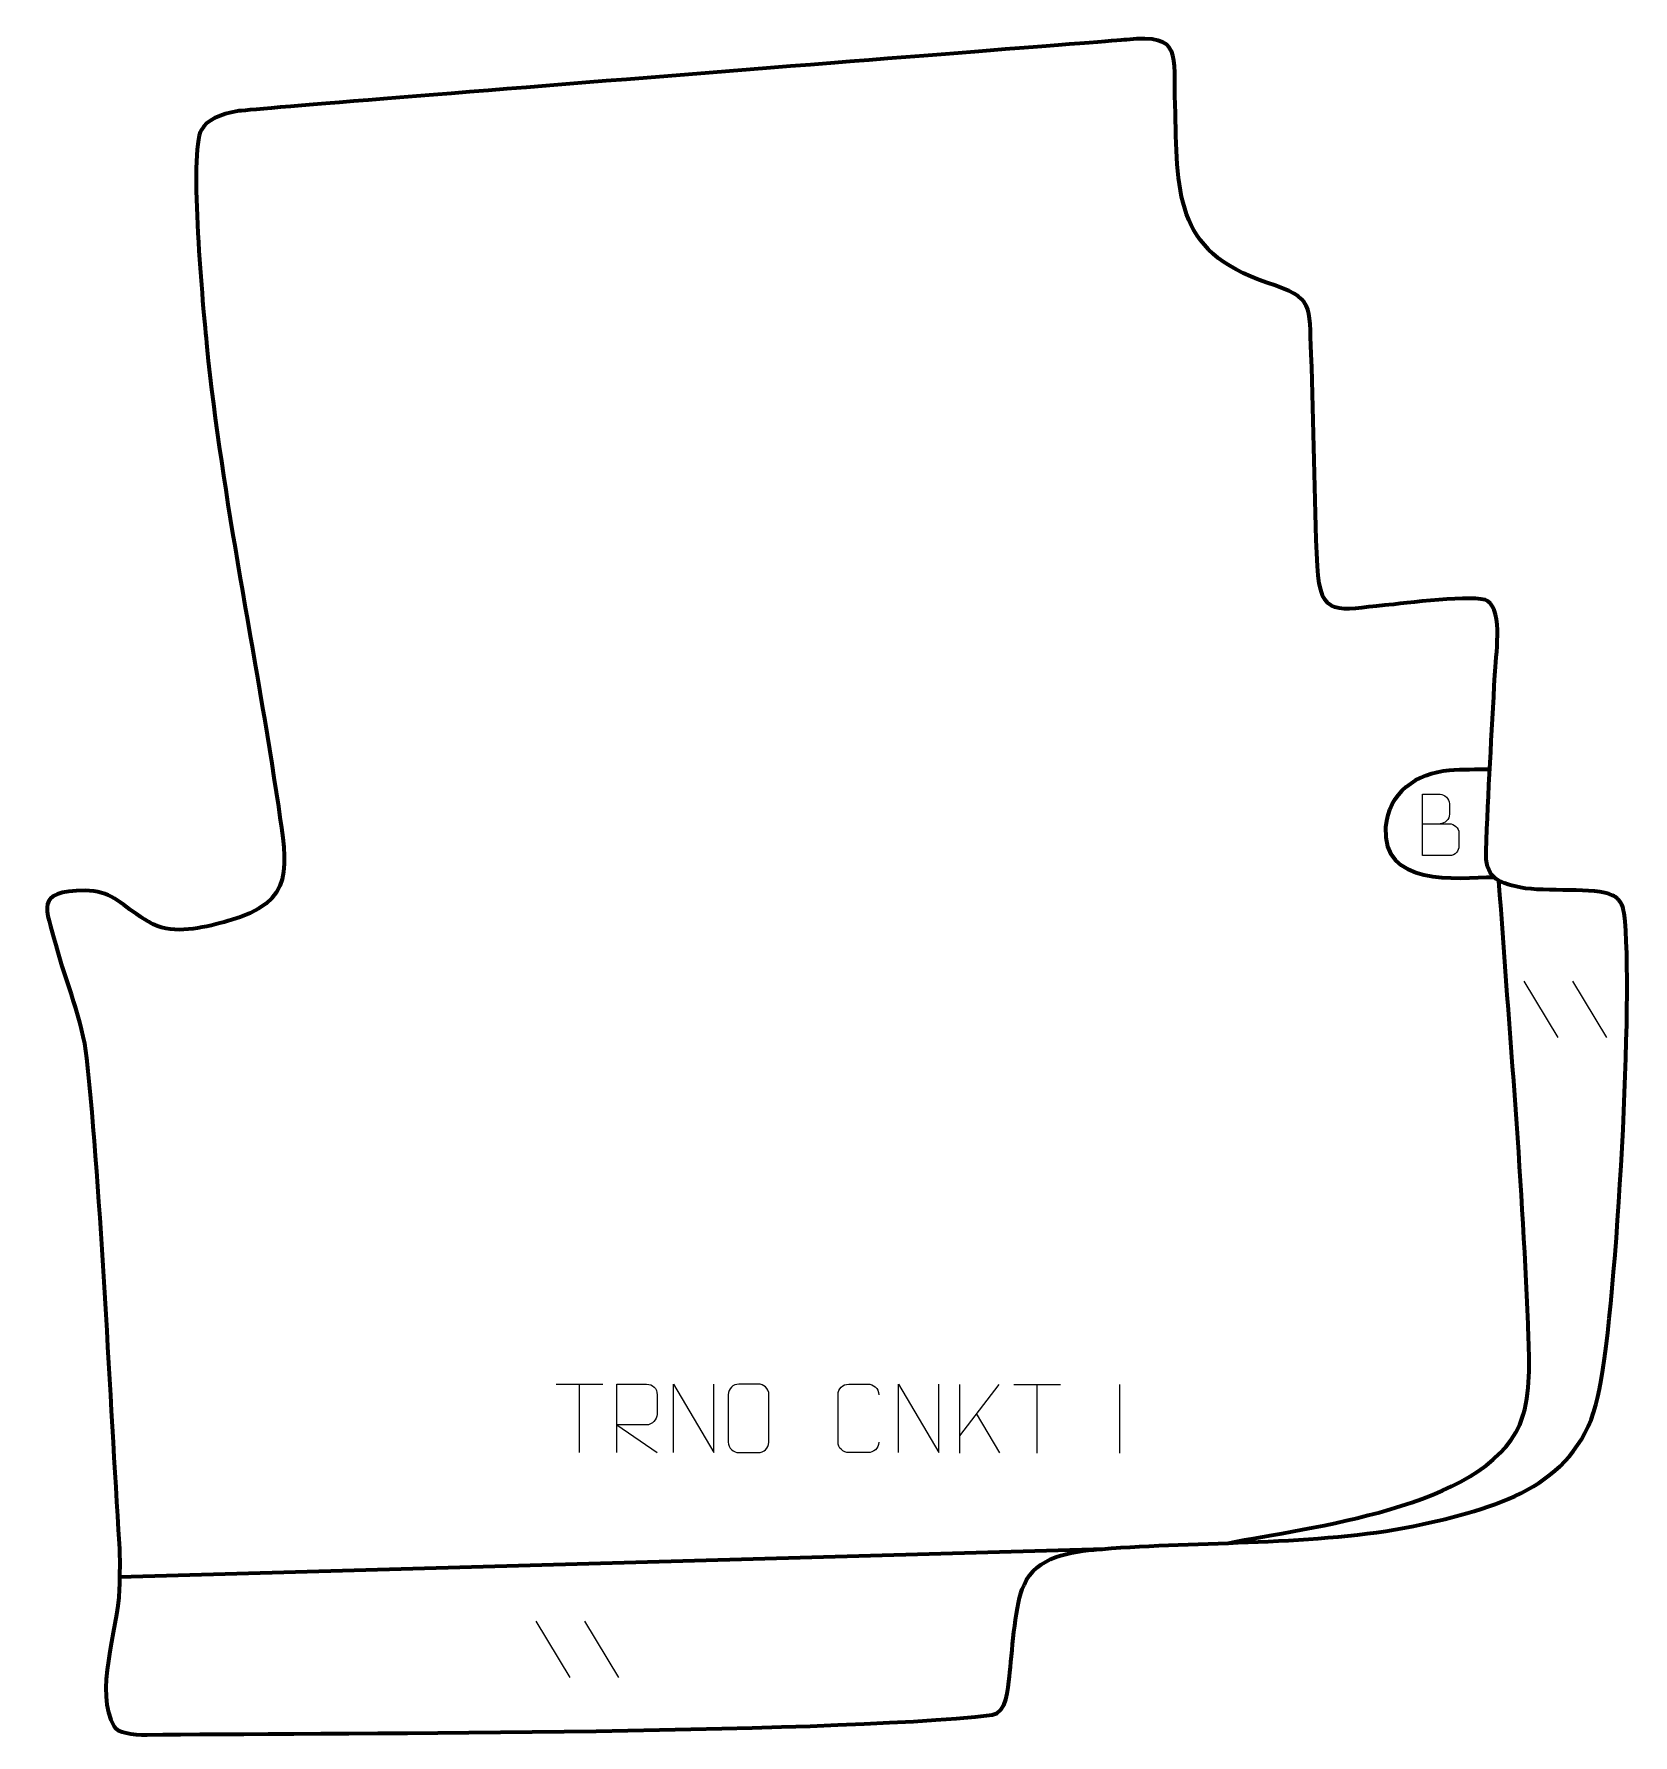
# Model space of a CAD drawing. Header units: millimetres. Extents: x -225 to 1509, y 102 to 722.
# Drawn here: x 927 to 1509, y 102 to 722 of the extents above; entities outside this region: 2.
import ezdxf

# ---------------------------------------------------------------- set-up
doc = ezdxf.new("R2010")
doc.units = ezdxf.units.MM
doc.header["$MEASUREMENT"] = 0
doc.layers.add('layer 2', color=7, linetype='Continuous')
doc.layers.add('layer 3', color=7, linetype='Continuous')

msp = doc.modelspace()

# ---------------------------------------------------------------- linework, layer by layer
at = {"layer": 'layer 2', "color": 250, "lineweight": 9}
for points, knots in [([(-224.7134, 569.2243), (-221.4544, 569.2247), (-218.195, 569.2247), (-214.9353, 569.2243), (-214.9353, 569.2243), (-213.166, 569.2088), (-211.4431, 567.6538), (-211.4431, 565.818), (-211.4431, 565.818), (-211.4434, 564.8072), (-211.4434, 562.0759), (-211.4431, 561.0648), (-211.4431, 561.0648), (-211.4272, 559.4007), (-212.8085, 557.5969), (-214.8879, 557.6121), (-214.8879, 557.6121), (-218.1479, 557.6124), (-221.4076, 557.6124), (-224.6669, 557.6121), (-224.6669, 557.6121), (-224.6669, 565.0625), (-224.6669, 572.5126), (-224.6669, 579.9624), (-224.6669, 579.9624), (-222.5408, 579.9624), (-220.4144, 579.9624), (-218.2879, 579.9624), (-218.2879, 579.9624), (-216.7824, 579.9782), (-214.9044, 578.267), (-214.8885, 576.5093), (-214.8885, 576.5093), (-214.8889, 574.6587), (-214.8889, 574.528), (-214.8885, 572.6771), (-214.8885, 572.6771), (-214.8731, 570.8265), (-216.534, 569.2088), (-218.3344, 569.2243)], [0, 0, 0, 0, 0.09090909, 0.09090909, 0.09090909, 0.09090909, 0.18181818, 0.18181818, 0.18181818, 0.18181818, 0.27272727, 0.27272727, 0.27272727, 0.27272727, 0.36363636, 0.36363636, 0.36363636, 0.36363636, 0.45454545, 0.45454545, 0.45454545, 0.45454545, 0.54545455, 0.54545455, 0.54545455, 0.54545455, 0.63636364, 0.63636364, 0.63636364, 0.63636364, 0.72727273, 0.72727273, 0.72727273, 0.72727273, 0.81818182, 0.81818182, 0.81818182, 0.81818182, 1, 1, 1, 1]), ([(-224.7134, 569.2243), (-221.4544, 569.2247), (-218.195, 569.2247), (-214.9353, 569.2243), (-214.9353, 569.2243), (-213.166, 569.2088), (-211.4431, 567.6538), (-211.4431, 565.818), (-211.4431, 565.818), (-211.4434, 564.8072), (-211.4434, 562.0759), (-211.4431, 561.0648), (-211.4431, 561.0648), (-211.4272, 559.4007), (-212.8085, 557.5969), (-214.8879, 557.6121), (-214.8879, 557.6121), (-218.1479, 557.6124), (-221.4076, 557.6124), (-224.6669, 557.6121), (-224.6669, 557.6121), (-224.6669, 565.0625), (-224.6669, 572.5126), (-224.6669, 579.9624), (-224.6669, 579.9624), (-222.5408, 579.9624), (-220.4144, 579.9624), (-218.2879, 579.9624), (-218.2879, 579.9624), (-216.7824, 579.9782), (-214.9044, 578.267), (-214.8885, 576.5093), (-214.8885, 576.5093), (-214.8889, 574.6587), (-214.8889, 574.528), (-214.8885, 572.6771), (-214.8885, 572.6771), (-214.8731, 570.8265), (-216.534, 569.2088), (-218.3344, 569.2243)], [0, 0, 0, 0, 0.09090909, 0.09090909, 0.09090909, 0.09090909, 0.18181818, 0.18181818, 0.18181818, 0.18181818, 0.27272727, 0.27272727, 0.27272727, 0.27272727, 0.36363636, 0.36363636, 0.36363636, 0.36363636, 0.45454545, 0.45454545, 0.45454545, 0.45454545, 0.54545455, 0.54545455, 0.54545455, 0.54545455, 0.63636364, 0.63636364, 0.63636364, 0.63636364, 0.72727273, 0.72727273, 0.72727273, 0.72727273, 0.81818182, 0.81818182, 0.81818182, 0.81818182, 1, 1, 1, 1]), ([(1432.795, 434.3674), (1436.054, 434.3678), (1439.3134, 434.3678), (1442.5731, 434.3674), (1442.5731, 434.3674), (1444.3424, 434.3519), (1446.0653, 432.7969), (1446.0653, 430.9611), (1446.0653, 430.9611), (1446.065, 429.9503), (1446.065, 427.219), (1446.0653, 426.2079), (1446.0653, 426.2079), (1446.0812, 424.5438), (1444.6999, 422.74), (1442.6205, 422.7552), (1442.6205, 422.7552), (1439.3605, 422.7555), (1436.1008, 422.7555), (1432.8415, 422.7552), (1432.8415, 422.7552), (1432.8415, 430.2056), (1432.8415, 437.6557), (1432.8415, 445.1055), (1432.8415, 445.1055), (1434.9676, 445.1055), (1437.094, 445.1055), (1439.2205, 445.1055), (1439.2205, 445.1055), (1440.726, 445.1213), (1442.604, 443.4101), (1442.6199, 441.6524), (1442.6199, 441.6524), (1442.6195, 439.8018), (1442.6195, 439.6711), (1442.6199, 437.8202), (1442.6199, 437.8202), (1442.6353, 435.9696), (1440.9744, 434.3519), (1439.174, 434.3674)], [0, 0, 0, 0, 0.09090909, 0.09090909, 0.09090909, 0.09090909, 0.18181818, 0.18181818, 0.18181818, 0.18181818, 0.27272727, 0.27272727, 0.27272727, 0.27272727, 0.36363636, 0.36363636, 0.36363636, 0.36363636, 0.45454545, 0.45454545, 0.45454545, 0.45454545, 0.54545455, 0.54545455, 0.54545455, 0.54545455, 0.63636364, 0.63636364, 0.63636364, 0.63636364, 0.72727273, 0.72727273, 0.72727273, 0.72727273, 0.81818182, 0.81818182, 0.81818182, 0.81818182, 1, 1, 1, 1]), ([(1139.2178, 205.208), (1139.2178, 205.208), (1139.2178, 230.1615), (1139.2178, 230.1615), (1139.2178, 230.1615), (1142.8126, 230.1615), (1146.4081, 230.1615), (1150.0033, 230.1615), (1150.0033, 230.1615), (1152.3286, 230.1238), (1153.8859, 228.6338), (1153.8818, 226.2674), (1153.8818, 226.2674), (1153.8814, 224.2319), (1153.8814, 221.1725), (1153.8818, 219.1365), (1153.8818, 219.1365), (1153.8753, 217.261), (1152.063, 215.3192), (1150.0535, 215.3001), (1150.0535, 215.3001), (1150.0535, 215.3001), (1139.2178, 215.3001), (1139.2178, 215.3001), (1139.2178, 215.3001), (1139.2178, 215.3001), (1153.8725, 205.208), (1153.8725, 205.208)], [0, 0, 0, 0, 0.125, 0.125, 0.125, 0.125, 0.25, 0.25, 0.25, 0.25, 0.375, 0.375, 0.375, 0.375, 0.5, 0.5, 0.5, 0.5, 0.625, 0.625, 0.625, 0.625, 0.75, 0.75, 0.75, 0.75, 1, 1, 1, 1]), ([(1159.8904, 205.208), (1159.8904, 205.208), (1159.8904, 230.1615), (1159.8904, 230.1615), (1159.8904, 230.1615), (1159.8904, 230.1615), (1174.5452, 205.208), (1174.5452, 205.208), (1174.5452, 205.208), (1174.5452, 205.208), (1174.5452, 230.1615), (1174.5452, 230.1615)], [0, 0, 0, 0, 0.25, 0.25, 0.25, 0.25, 0.5, 0.5, 0.5, 0.5, 1, 1, 1, 1]), ([(1183.6982, 230.1612), (1186.0239, 230.1612), (1188.35, 230.1612), (1190.6761, 230.1612), (1190.6761, 230.1612), (1192.6227, 230.1968), (1194.6141, 228.7052), (1194.6408, 226.2676), (1194.6408, 226.2676), (1194.6404, 220.5207), (1194.6404, 214.7734), (1194.6408, 209.0257), (1194.6408, 209.0257), (1194.501, 206.7023), (1192.8238, 205.2227), (1190.6761, 205.2119), (1190.6761, 205.2119), (1188.3442, 205.2123), (1186.0123, 205.2123), (1183.6808, 205.2119), (1183.6808, 205.2119), (1181.7558, 205.1065), (1179.7837, 206.991), (1179.7949, 209.0083), (1179.7949, 209.0083), (1179.7952, 214.7784), (1179.7952, 220.5481), (1179.7949, 226.3174), (1179.7949, 226.3174), (1179.7991, 228.4555), (1181.5458, 230.1747), (1183.6982, 230.1612)], [0, 0, 0, 0, 0.11111111, 0.11111111, 0.11111111, 0.11111111, 0.22222222, 0.22222222, 0.22222222, 0.22222222, 0.33333333, 0.33333333, 0.33333333, 0.33333333, 0.44444444, 0.44444444, 0.44444444, 0.44444444, 0.55555556, 0.55555556, 0.55555556, 0.55555556, 0.66666667, 0.66666667, 0.66666667, 0.66666667, 0.77777778, 0.77777778, 0.77777778, 0.77777778, 1, 1, 1, 1]), ([(1234.6408, 209.0257), (1234.501, 206.7023), (1232.8238, 205.2227), (1230.6761, 205.2119), (1230.6761, 205.2119), (1228.3442, 205.2123), (1226.0123, 205.2123), (1223.6808, 205.2119), (1223.6808, 205.2119), (1221.7558, 205.1065), (1219.7837, 206.991), (1219.7949, 209.0083), (1219.7949, 209.0083), (1219.7953, 214.7784), (1219.7953, 220.5481), (1219.7949, 226.3174), (1219.7949, 226.3174), (1219.7991, 228.4555), (1221.5458, 230.1747), (1223.6982, 230.1612), (1223.6982, 230.1612), (1226.0239, 230.1612), (1228.35, 230.1612), (1230.6761, 230.1612), (1230.6761, 230.1612), (1232.6227, 230.1967), (1234.6141, 228.7052), (1234.6408, 226.2676)], [0, 0, 0, 0, 0.125, 0.125, 0.125, 0.125, 0.25, 0.25, 0.25, 0.25, 0.375, 0.375, 0.375, 0.375, 0.5, 0.5, 0.5, 0.5, 0.625, 0.625, 0.625, 0.625, 0.75, 0.75, 0.75, 0.75, 1, 1, 1, 1]), ([(1241.8904, 205.208), (1241.8904, 205.208), (1241.8904, 230.1615), (1241.8904, 230.1615), (1241.8904, 230.1615), (1241.8904, 230.1615), (1256.5452, 205.208), (1256.5452, 205.208), (1256.5452, 205.208), (1256.5452, 205.208), (1256.5452, 230.1615), (1256.5452, 230.1615)], [0, 0, 0, 0, 0.25, 0.25, 0.25, 0.25, 0.5, 0.5, 0.5, 0.5, 1, 1, 1, 1])]:
    msp.add_open_spline(points, degree=3, knots=knots, dxfattribs=at)
at = {"layer": 'layer 2', "color": 142, "lineweight": 158}
for points in [[(1458.9324, 414.8131), (1444.7779, 414.407), (1417.9859, 411.374), (1419.4753, 433.0804), (1419.4753, 433.0804), (1420.3384, 445.6596), (1430.6453, 452.8804), (1442.5573, 453.8583), (1442.5573, 453.8583), (1447.3856, 454.2547), (1452.4404, 454.1615), (1457.305, 454.2913)], [(1362.0044, 172.2726), (1391.3336, 178.0911), (1454.7666, 184.8779), (1468.214, 215.2949), (1468.214, 215.2949), (1472.2236, 225.0463), (1471.7834, 236.4957), (1471.4244, 246.8473), (1471.4244, 246.8473), (1469.4906, 302.6215), (1464.5162, 357.9567), (1460.6565, 413.5933)]]:
    msp.add_open_spline(points, degree=3, knots=[0, 0, 0, 0, 0.25, 0.25, 0.25, 0.25, 0.5, 0.5, 0.5, 0.5, 1, 1, 1, 1], dxfattribs=at)
at = {"layer": 'layer 2', "color": 250, "lineweight": 9}
for points in [[(1469.7301, 376.9961), (1469.7301, 376.9961), (1482.0944, 356.4518), (1482.0944, 356.4518)], [(1487.46, 376.9961), (1487.46, 376.9961), (1499.8243, 356.4518), (1499.8243, 356.4518)], [(1117.0563, 230.138), (1117.0563, 230.138), (1134.0435, 230.138), (1134.0435, 230.138)], [(1125.5501, 205.208), (1125.5501, 205.208), (1125.5501, 230.1615), (1125.5501, 230.1615)], [(1264.0297, 230.0046), (1264.0297, 230.0046), (1264.0297, 205.051), (1264.0297, 205.051)], [(1278.4059, 230.0046), (1278.4059, 230.0046), (1264.0297, 211.3649), (1264.0297, 211.3649)], [(1283.8868, 229.9811), (1283.8868, 229.9811), (1300.874, 229.9811), (1300.874, 229.9811)], [(1292.3806, 205.0511), (1292.3806, 205.0511), (1292.3806, 230.0046), (1292.3806, 230.0046)], [(1322.3804, 230.0149), (1322.3804, 230.0149), (1322.3804, 205.0408), (1322.3804, 205.0408)], [(1278.7312, 205.1468), (1278.7312, 205.1468), (1270.2607, 219.4604), (1270.2607, 219.4604)], [(1109.7288, 143.7677), (1109.7288, 143.7677), (1122.0931, 123.2234), (1122.0931, 123.2234)], [(1127.4587, 143.7677), (1127.4587, 143.7677), (1139.823, 123.2234), (1139.823, 123.2234)]]:
    msp.add_open_spline(points, degree=3, dxfattribs=at)
at = {"layer": 'layer 2', "color": 142, "lineweight": 158}
msp.add_open_spline([(957.993, 159.9302), (957.993, 159.9302), (1317.1482, 170.1738), (1317.1482, 170.1738)], degree=3, dxfattribs=at)
at = {"layer": 'layer 3', "color": 242, "lineweight": 158}
msp.add_open_spline([(1324.9628, 720.0242), (1345.656, 722.1026), (1341.9403, 714.738), (1342.6821, 696.3405), (1342.6821, 696.3405), (1343.5481, 665.0036), (1341.6515, 642.8792), (1376.2362, 631.4721), (1376.2362, 631.4721), (1393.593, 625.6435), (1391.3947, 623.7135), (1392.2253, 605.4816), (1392.2253, 605.4816), (1393.3205, 579.7601), (1393.2095, 553.7732), (1394.4918, 528.1692), (1394.4918, 528.1692), (1395.4622, 508.7945), (1402.3948, 512.4594), (1419.0776, 513.9373), (1419.0776, 513.9373), (1425.5521, 514.5701), (1452.4486, 518.2256), (1456.6038, 515.4329), (1456.6038, 515.4329), (1462.1893, 511.679), (1459.4736, 495.0826), (1459.1465, 488.6208), (1459.1465, 488.6208), (1458.0414, 467.2561), (1456.7139, 445.7698), (1455.9586, 424.3979), (1455.9586, 424.3979), (1455.6359, 415.2666), (1459.5064, 412.8808), (1468.5086, 411.1112), (1468.5086, 411.1112), (1477.7753, 409.2896), (1495.6877, 411.3868), (1502.0713, 408.233), (1502.0713, 408.233), (1503.6197, 407.4681), (1504.1128, 406.9163), (1505.0775, 405.5494), (1505.0775, 405.5494), (1505.911, 404.0652), (1506.3887, 401.6785), (1506.6279, 398.8018), (1506.6279, 398.8018), (1509.485, 364.4531), (1503.1211, 253.3349), (1496.7361, 225.4951), (1496.7361, 225.4951), (1489.4794, 193.8527), (1462.4012, 185.6963), (1432.7358, 179.1069), (1432.7358, 179.1069), (1398.3657, 171.4725), (1355.1547, 172.9938), (1319.4435, 170.35), (1319.4435, 170.35), (1317.9123, 170.2367), (1316.3839, 170.1137), (1314.8537, 169.9889), (1314.8537, 169.9889), (1304.7193, 169.1427), (1292.061, 167.4221), (1287.5907, 156.9685), (1287.5907, 156.9685), (1287.5907, 156.9685), (1286.9576, 155.4881), (1286.9576, 155.4881), (1286.9576, 155.4881), (1284.1441, 147.9121), (1283.2261, 132.0253), (1282.268, 123.5883), (1282.268, 123.5883), (1281.7631, 119.2597), (1281.3448, 110.233), (1275.981, 109.6194), (1275.981, 109.6194), (1213.915, 102.5191), (1024.6882, 103.0852), (968.0533, 102.3961), (968.0533, 102.3961), (962.4418, 102.3278), (957.3313, 103.2357), (956.0078, 105.4277), (956.0078, 105.4277), (948.5155, 117.8367), (957.3582, 140.2942), (957.877, 155.3764), (957.877, 155.3764), (958.0213, 160.8921), (958.2086, 166.5054), (957.8442, 172.1541), (957.8442, 172.1541), (954.5051, 223.9206), (951.1683, 299.6977), (946.0049, 348.9265), (946.0049, 348.9265), (944.3004, 363.3015), (938.43, 376.1903), (934.7199, 390.2075), (934.7199, 390.2075), (931.1814, 403.5761), (926.8204, 409.9124), (945.4246, 409.9946), (945.4246, 409.9946), (954.5072, 410.0348), (958.2463, 405.3127), (965.5937, 400.44), (965.5937, 400.44), (967.8115, 398.9692), (969.3725, 398.046), (971.8233, 397.0069), (971.8233, 397.0069), (979.6986, 394.1112), (989.8792, 396.7716), (997.5776, 398.9299), (997.5776, 398.9299), (1022.4725, 405.9094), (1018.9951, 418.6811), (1015.8585, 440.6676), (1015.8585, 440.6676), (1007.6099, 496.1073), (995.4404, 552.7609), (989.7907, 608.2796), (989.7907, 608.2796), (988.5193, 621.39), (983.035, 678.7562), (987.8214, 687.2184), (987.8214, 687.2184), (989.7635, 690.6521), (994.7738, 693.0029), (1000.9735, 693.9982), (1000.9735, 693.9982), (1007.1732, 694.9935), (1324.9628, 720.0242), (1324.9628, 720.0242)], degree=3, knots=[0, 0, 0, 0, 0.02777778, 0.02777778, 0.02777778, 0.02777778, 0.05555556, 0.05555556, 0.05555556, 0.05555556, 0.08333333, 0.08333333, 0.08333333, 0.08333333, 0.11111111, 0.11111111, 0.11111111, 0.11111111, 0.13888889, 0.13888889, 0.13888889, 0.13888889, 0.16666667, 0.16666667, 0.16666667, 0.16666667, 0.19444444, 0.19444444, 0.19444444, 0.19444444, 0.22222222, 0.22222222, 0.22222222, 0.22222222, 0.25, 0.25, 0.25, 0.25, 0.27777778, 0.27777778, 0.27777778, 0.27777778, 0.30555556, 0.30555556, 0.30555556, 0.30555556, 0.33333333, 0.33333333, 0.33333333, 0.33333333, 0.36111111, 0.36111111, 0.36111111, 0.36111111, 0.38888889, 0.38888889, 0.38888889, 0.38888889, 0.41666667, 0.41666667, 0.41666667, 0.41666667, 0.44444444, 0.44444444, 0.44444444, 0.44444444, 0.47222222, 0.47222222, 0.47222222, 0.47222222, 0.5, 0.5, 0.5, 0.5, 0.52777778, 0.52777778, 0.52777778, 0.52777778, 0.55555556, 0.55555556, 0.55555556, 0.55555556, 0.58333333, 0.58333333, 0.58333333, 0.58333333, 0.61111111, 0.61111111, 0.61111111, 0.61111111, 0.63888889, 0.63888889, 0.63888889, 0.63888889, 0.66666667, 0.66666667, 0.66666667, 0.66666667, 0.69444444, 0.69444444, 0.69444444, 0.69444444, 0.72222222, 0.72222222, 0.72222222, 0.72222222, 0.75, 0.75, 0.75, 0.75, 0.77777778, 0.77777778, 0.77777778, 0.77777778, 0.80555556, 0.80555556, 0.80555556, 0.80555556, 0.83333333, 0.83333333, 0.83333333, 0.83333333, 0.86111111, 0.86111111, 0.86111111, 0.86111111, 0.88888889, 0.88888889, 0.88888889, 0.88888889, 0.91666667, 0.91666667, 0.91666667, 0.91666667, 0.94444444, 0.94444444, 0.94444444, 0.94444444, 1, 1, 1, 1], dxfattribs=at)

doc.saveas('drawing.dxf')
